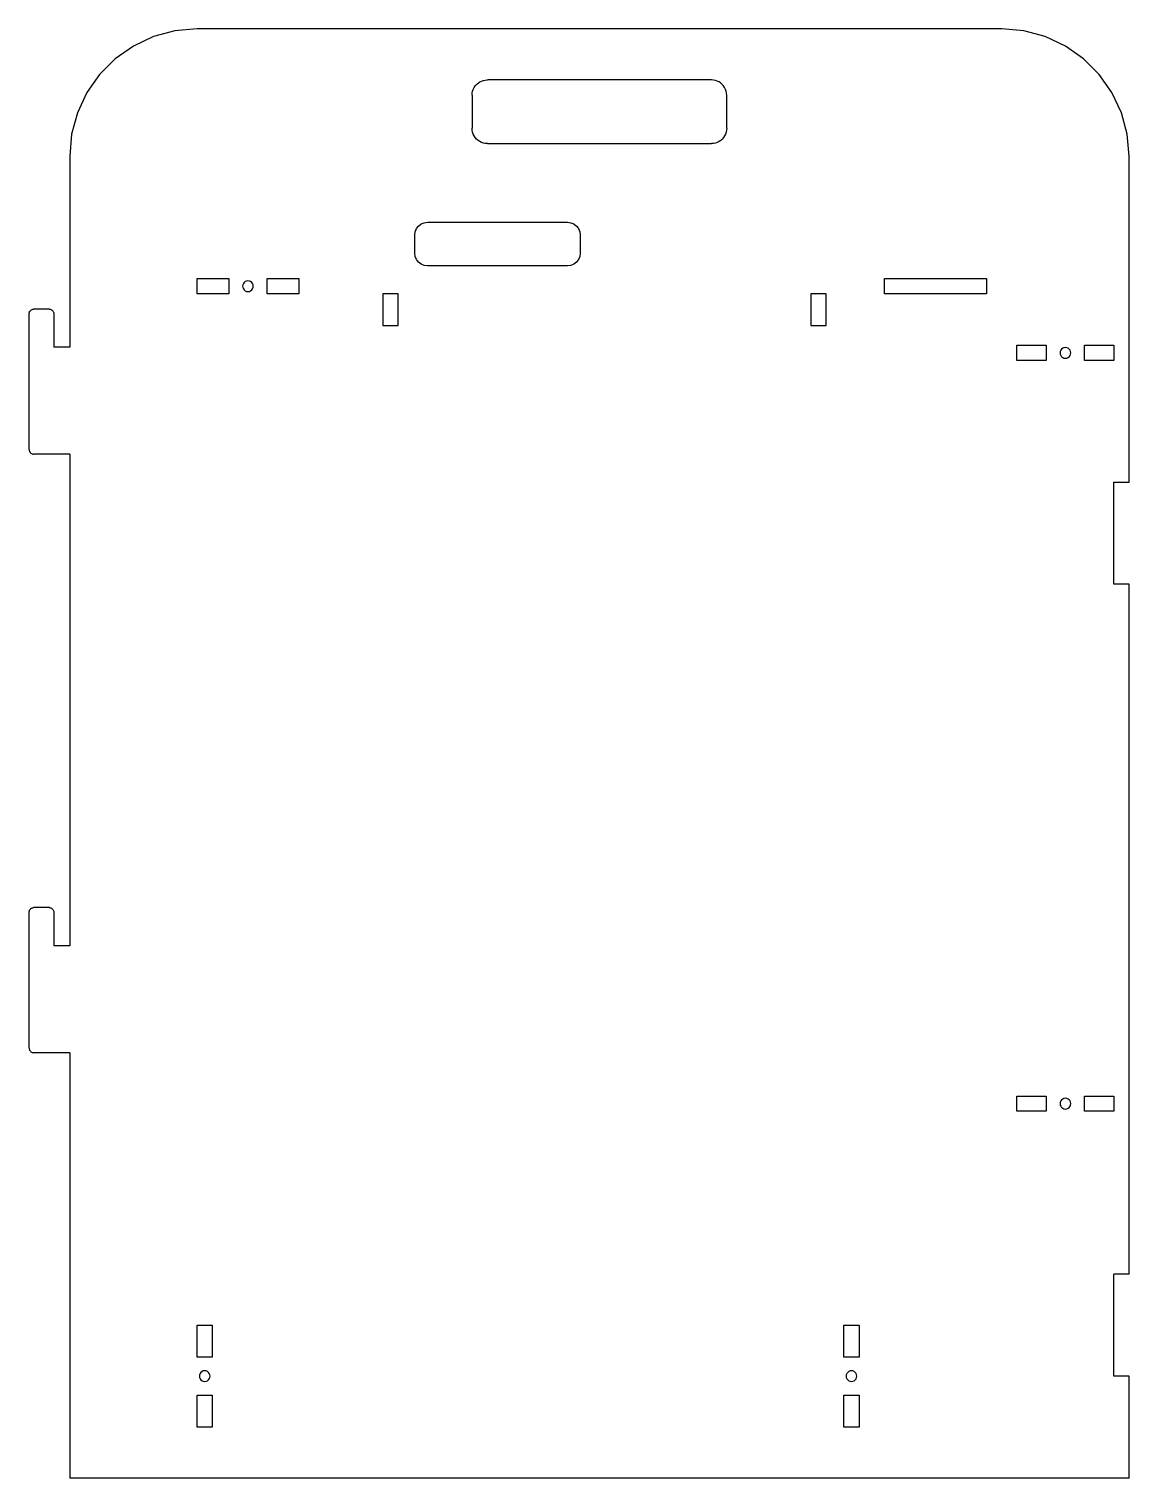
# Model space of a CAD drawing. Header units: metres. Extents: x 3240 to 3672, y -944 to -375.
import ezdxf

# ---------------------------------------------------------------- set-up
doc = ezdxf.new("R2010")
doc.units = ezdxf.units.M

msp = doc.modelspace()

# ---------------------------------------------------------------- linework, layer by layer
for p, q in [((3297.66, -375.38, 6), (3289.25, -377.64, 6)), ((3306.35, -374.62, 6), (3297.66, -375.38, 6)), ((3622.35, -374.62, 6), (3306.35, -374.62, 6)), ((3631.03, -375.38, 6), (3622.35, -374.62, 6)), ((3639.45, -377.64, 6), (3631.03, -375.38, 6)), ((3289.25, -377.64, 6), (3281.35, -381.32, 6)), ((3647.35, -381.32, 6), (3639.45, -377.64, 6)), ((3274.21, -386.32, 6), (3268.04, -392.48, 6)), ((3281.35, -381.32, 6), (3274.21, -386.32, 6)), ((3654.49, -386.32, 6), (3647.35, -381.32, 6)), ((3660.65, -392.48, 6), (3654.49, -386.32, 6)), ((3268.04, -392.48, 6), (3263.05, -399.62, 6)), ((3665.65, -399.62, 6), (3660.65, -392.48, 6)), ((3414.8, -398.33, 6), (3415.15, -397.62, 6)), ((3415.15, -397.62, 6), (3415.59, -396.97, 6)), ((3415.59, -396.97, 6), (3416.1, -396.38, 6)), ((3416.1, -396.38, 6), (3416.69, -395.86, 6)), ((3416.69, -395.86, 6), (3417.35, -395.43, 6)), ((3417.35, -395.43, 6), (3418.05, -395.08, 6)), ((3418.05, -395.08, 6), (3418.79, -394.83, 6)), ((3418.79, -394.83, 6), (3419.56, -394.67, 6)), ((3419.56, -394.67, 6), (3420.35, -394.62, 6)), ((3508.35, -394.62, 6), (3420.35, -394.62, 6)), ((3509.13, -394.67, 6), (3508.35, -394.62, 6)), ((3509.9, -394.83, 6), (3509.13, -394.67, 6)), ((3510.64, -395.08, 6), (3509.9, -394.83, 6)), ((3511.35, -395.43, 6), (3510.64, -395.08, 6)), ((3512, -395.86, 6), (3511.35, -395.43, 6)), ((3512.59, -396.38, 6), (3512, -395.86, 6)), ((3513.11, -396.97, 6), (3512.59, -396.38, 6)), ((3513.54, -397.62, 6), (3513.11, -396.97, 6)), ((3513.89, -398.33, 6), (3513.54, -397.62, 6)), ((3263.05, -399.62, 6), (3259.36, -407.52, 6)), ((3414.35, -400.62, 6), (3414.4, -399.84, 6)), ((3414.35, -400.62, 6), (3414.35, -413.62, 6)), ((3414.4, -399.84, 6), (3414.55, -399.07, 6)), ((3414.55, -399.07, 6), (3414.8, -398.33, 6)), ((3514.14, -399.07, 6), (3513.89, -398.33, 6)), ((3514.3, -399.84, 6), (3514.14, -399.07, 6)), ((3514.35, -400.62, 6), (3514.3, -399.84, 6)), ((3514.35, -413.62, 6), (3514.35, -400.62, 6)), ((3669.33, -407.52, 6), (3665.65, -399.62, 6)), ((3259.36, -407.52, 6), (3257.11, -415.94, 6)), ((3671.59, -415.94, 6), (3669.33, -407.52, 6)), ((3414.4, -414.41, 6), (3414.35, -413.62, 6)), ((3414.55, -415.18, 6), (3414.4, -414.41, 6)), ((3414.8, -415.92, 6), (3414.55, -415.18, 6)), ((3514.14, -415.18, 6), (3513.89, -415.92, 6)), ((3514.3, -414.41, 6), (3514.14, -415.18, 6)), ((3514.35, -413.62, 6), (3514.3, -414.41, 6)), ((3257.11, -415.94, 6), (3256.35, -424.62, 6)), ((3415.15, -416.62, 6), (3414.8, -415.92, 6)), ((3415.59, -417.28, 6), (3415.15, -416.62, 6)), ((3416.1, -417.87, 6), (3415.59, -417.28, 6)), ((3416.69, -418.38, 6), (3416.1, -417.87, 6)), ((3417.35, -418.82, 6), (3416.69, -418.38, 6)), ((3418.05, -419.17, 6), (3417.35, -418.82, 6)), ((3418.79, -419.42, 6), (3418.05, -419.17, 6)), ((3419.56, -419.57, 6), (3418.79, -419.42, 6)), ((3420.35, -419.62, 6), (3419.56, -419.57, 6)), ((3420.35, -419.62, 6), (3508.35, -419.62, 6)), ((3509.13, -419.57, 6), (3508.35, -419.62, 6)), ((3509.9, -419.42, 6), (3509.13, -419.57, 6)), ((3510.64, -419.17, 6), (3509.9, -419.42, 6)), ((3511.35, -418.82, 6), (3510.64, -419.17, 6)), ((3512, -418.38, 6), (3511.35, -418.82, 6)), ((3512.59, -417.87, 6), (3512, -418.38, 6)), ((3513.11, -417.28, 6), (3512.59, -417.87, 6)), ((3513.54, -416.62, 6), (3513.11, -417.28, 6)), ((3513.89, -415.92, 6), (3513.54, -416.62, 6)), ((3672.35, -424.62, 6), (3671.59, -415.94, 6)), ((3256.35, -424.62, 6), (3256.35, -499.62, 6)), ((3672.35, -552.62, 6), (3672.35, -424.62, 6)), ((3391.82, -455.52, 6), (3391.99, -454.23, 6)), ((3391.99, -454.23, 6), (3392.49, -453.02, 6)), ((3392.49, -453.02, 6), (3393.29, -451.99, 6)), ((3393.29, -451.99, 6), (3394.32, -451.19, 6)), ((3394.32, -451.19, 6), (3395.53, -450.69, 6)), ((3395.53, -450.69, 6), (3396.82, -450.52, 6)), ((3396.82, -450.52, 6), (3451.82, -450.52, 6)), ((3451.82, -450.52, 6), (3453.12, -450.69, 6)), ((3453.12, -450.69, 6), (3454.32, -451.19, 6)), ((3454.32, -451.19, 6), (3455.36, -451.99, 6)), ((3455.36, -451.99, 6), (3456.15, -453.02, 6)), ((3456.15, -453.02, 6), (3456.65, -454.23, 6)), ((3456.65, -454.23, 6), (3456.82, -455.52, 6)), ((3391.82, -462.62, 6), (3391.82, -455.52, 6)), ((3456.82, -455.52, 6), (3456.82, -462.62, 6)), ((3391.99, -463.92, 6), (3391.82, -462.62, 6)), ((3392.49, -465.12, 6), (3391.99, -463.92, 6)), ((3393.29, -466.16, 6), (3392.49, -465.12, 6)), ((3394.32, -466.95, 6), (3393.29, -466.16, 6)), ((3455.36, -466.16, 6), (3454.32, -466.95, 6)), ((3456.15, -465.12, 6), (3455.36, -466.16, 6)), ((3456.65, -463.92, 6), (3456.15, -465.12, 6)), ((3456.82, -462.62, 6), (3456.65, -463.92, 6)), ((3395.53, -467.45, 6), (3394.32, -466.95, 6)), ((3396.82, -467.62, 6), (3395.53, -467.45, 6)), ((3451.82, -467.62, 6), (3396.82, -467.62, 6)), ((3453.12, -467.45, 6), (3451.82, -467.62, 6)), ((3454.32, -466.95, 6), (3453.12, -467.45, 6)), ((3306.35, -478.62, 6), (3306.35, -472.62, 6)), ((3306.35, -472.62, 6), (3318.85, -472.62, 6)), ((3318.85, -472.62, 6), (3318.85, -478.62, 6)), ((3324.32, -475.08, 6), (3324.25, -475.62, 6)), ((3324.25, -475.62, 6), (3324.32, -476.17, 6)), ((3324.53, -474.57, 6), (3324.32, -475.08, 6)), ((3324.32, -476.17, 6), (3324.53, -476.67, 6)), ((3324.86, -474.14, 6), (3324.53, -474.57, 6)), ((3324.53, -476.67, 6), (3324.86, -477.11, 6)), ((3325.3, -473.8, 6), (3324.86, -474.14, 6)), ((3324.86, -477.11, 6), (3325.3, -477.44, 6)), ((3325.8, -473.6, 6), (3325.3, -473.8, 6)), ((3325.3, -477.44, 6), (3325.8, -477.65, 6)), ((3326.35, -473.52, 6), (3325.8, -473.6, 6)), ((3325.8, -477.65, 6), (3326.35, -477.72, 6)), ((3326.89, -473.6, 6), (3326.35, -473.52, 6)), ((3326.35, -477.72, 6), (3326.89, -477.65, 6)), ((3327.4, -473.8, 6), (3326.89, -473.6, 6)), ((3326.89, -477.65, 6), (3327.4, -477.44, 6)), ((3327.83, -474.14, 6), (3327.4, -473.8, 6)), ((3327.4, -477.44, 6), (3327.83, -477.11, 6)), ((3328.17, -474.57, 6), (3327.83, -474.14, 6)), ((3327.83, -477.11, 6), (3328.17, -476.67, 6)), ((3328.38, -475.08, 6), (3328.17, -474.57, 6)), ((3328.17, -476.67, 6), (3328.38, -476.17, 6)), ((3328.45, -475.62, 6), (3328.38, -475.08, 6)), ((3328.38, -476.17, 6), (3328.45, -475.62, 6)), ((3333.85, -472.62, 6), (3346.35, -472.62, 6)), ((3333.85, -478.62, 6), (3333.85, -472.62, 6)), ((3346.35, -472.62, 6), (3346.35, -478.62, 6)), ((3576.35, -472.62, 6), (3616.35, -472.62, 6)), ((3576.35, -478.62, 6), (3576.35, -472.62, 6)), ((3616.35, -472.62, 6), (3616.35, -478.62, 6)), ((3318.85, -478.62, 6), (3306.35, -478.62, 6)), ((3346.35, -478.62, 6), (3333.85, -478.62, 6)), ((3379.35, -478.62, 6), (3379.35, -491.12, 6)), ((3385.35, -478.62, 6), (3379.35, -478.62, 6)), ((3385.35, -491.12, 6), (3385.35, -478.62, 6)), ((3547.35, -478.62, 6), (3547.35, -491.12, 6)), ((3553.35, -478.62, 6), (3547.35, -478.62, 6)), ((3553.35, -491.12, 6), (3553.35, -478.62, 6)), ((3616.35, -478.62, 6), (3576.35, -478.62, 6)), ((3240.36, -486.36, 6), (3240.35, -486.62, 6)), ((3240.35, -486.62, 6), (3240.35, -539.62, 6)), ((3240.36, -486.36, 6), (3240.42, -486.11, 6)), ((3240.42, -486.11, 6), (3240.5, -485.86, 6)), ((3240.5, -485.86, 6), (3240.61, -485.62, 6)), ((3240.61, -485.62, 6), (3240.76, -485.41, 6)), ((3240.76, -485.41, 6), (3240.93, -485.21, 6)), ((3240.93, -485.21, 6), (3241.13, -485.04, 6)), ((3241.13, -485.04, 6), (3241.35, -484.89, 6)), ((3241.35, -484.89, 6), (3241.58, -484.78, 6)), ((3241.58, -484.78, 6), (3241.83, -484.69, 6)), ((3241.83, -484.69, 6), (3242.09, -484.64, 6)), ((3242.35, -484.62, 6), (3242.09, -484.64, 6)), ((3248.15, -484.62, 6), (3242.35, -484.62, 6)), ((3248.41, -484.64, 6), (3248.15, -484.62, 6)), ((3248.41, -484.64, 6), (3248.66, -484.69, 6)), ((3248.66, -484.69, 6), (3248.91, -484.78, 6)), ((3248.91, -484.78, 6), (3249.15, -484.89, 6)), ((3249.15, -484.89, 6), (3249.36, -485.04, 6)), ((3249.36, -485.04, 6), (3249.56, -485.21, 6)), ((3249.56, -485.21, 6), (3249.73, -485.41, 6)), ((3249.73, -485.41, 6), (3249.88, -485.62, 6)), ((3249.88, -485.62, 6), (3249.99, -485.86, 6)), ((3249.99, -485.86, 6), (3250.08, -486.11, 6)), ((3250.08, -486.11, 6), (3250.13, -486.36, 6)), ((3250.13, -486.36, 6), (3250.15, -486.62, 6)), ((3250.15, -486.62, 6), (3250.15, -499.62, 6)), ((3379.35, -491.12, 6), (3385.35, -491.12, 6)), ((3547.35, -491.12, 6), (3553.35, -491.12, 6)), ((3256.35, -499.62, 6), (3250.15, -499.62, 6)), ((3628.35, -504.82, 6), (3628.35, -498.82, 6)), ((3628.35, -498.82, 6), (3639.85, -498.82, 6)), ((3639.85, -498.82, 6), (3639.85, -504.82, 6)), ((3645.86, -500.34, 6), (3645.53, -500.77, 6)), ((3646.3, -500, 6), (3645.86, -500.34, 6)), ((3646.8, -499.8, 6), (3646.3, -500, 6)), ((3647.35, -499.72, 6), (3646.8, -499.8, 6)), ((3647.89, -499.8, 6), (3647.35, -499.72, 6)), ((3648.4, -500, 6), (3647.89, -499.8, 6)), ((3648.83, -500.34, 6), (3648.4, -500, 6)), ((3649.17, -500.77, 6), (3648.83, -500.34, 6)), ((3654.85, -498.82, 6), (3666.35, -498.82, 6)), ((3654.85, -504.82, 6), (3654.85, -498.82, 6)), ((3666.35, -498.82, 6), (3666.35, -504.82, 6)), ((3639.85, -504.82, 6), (3628.35, -504.82, 6)), ((3645.32, -501.28, 6), (3645.25, -501.82, 6)), ((3645.25, -501.82, 6), (3645.32, -502.37, 6)), ((3645.53, -500.77, 6), (3645.32, -501.28, 6)), ((3645.32, -502.37, 6), (3645.53, -502.87, 6)), ((3645.53, -502.87, 6), (3645.86, -503.31, 6)), ((3645.86, -503.31, 6), (3646.3, -503.64, 6)), ((3646.3, -503.64, 6), (3646.8, -503.85, 6)), ((3646.8, -503.85, 6), (3647.35, -503.92, 6)), ((3647.35, -503.92, 6), (3647.89, -503.85, 6)), ((3647.89, -503.85, 6), (3648.4, -503.64, 6)), ((3648.4, -503.64, 6), (3648.83, -503.31, 6)), ((3648.83, -503.31, 6), (3649.17, -502.87, 6)), ((3649.38, -501.28, 6), (3649.17, -500.77, 6)), ((3649.17, -502.87, 6), (3649.38, -502.37, 6)), ((3649.45, -501.82, 6), (3649.38, -501.28, 6)), ((3649.38, -502.37, 6), (3649.45, -501.82, 6)), ((3666.35, -504.82, 6), (3654.85, -504.82, 6)), ((3240.35, -539.62, 6), (3240.36, -539.88, 6)), ((3240.36, -539.88, 6), (3240.42, -540.14, 6)), ((3240.42, -540.14, 6), (3240.5, -540.39, 6)), ((3240.5, -540.39, 6), (3240.61, -540.62, 6)), ((3240.61, -540.62, 6), (3240.76, -540.84, 6)), ((3240.76, -540.84, 6), (3240.93, -541.04, 6)), ((3240.93, -541.04, 6), (3241.13, -541.21, 6)), ((3241.13, -541.21, 6), (3241.35, -541.36, 6)), ((3241.35, -541.36, 6), (3241.58, -541.47, 6)), ((3241.58, -541.47, 6), (3241.83, -541.56, 6)), ((3241.83, -541.56, 6), (3242.09, -541.61, 6)), ((3242.35, -541.62, 6), (3242.09, -541.61, 6)), ((3256.35, -541.62, 6), (3242.35, -541.62, 6)), ((3256.35, -541.62, 6), (3256.35, -734.62, 6)), ((3666.35, -552.62, 6), (3672.35, -552.62, 6)), ((3666.35, -592.62, 6), (3666.35, -552.62, 6)), ((3672.35, -592.62, 6), (3666.35, -592.62, 6)), ((3672.35, -863.62, 6), (3672.35, -592.62, 6)), ((3240.36, -721.36, 6), (3240.35, -721.62, 6)), ((3240.35, -721.62, 6), (3240.35, -774.62, 6)), ((3240.36, -721.36, 6), (3240.42, -721.11, 6)), ((3240.42, -721.11, 6), (3240.5, -720.86, 6)), ((3240.5, -720.86, 6), (3240.61, -720.62, 6)), ((3240.61, -720.62, 6), (3240.76, -720.41, 6)), ((3240.76, -720.41, 6), (3240.93, -720.21, 6)), ((3240.93, -720.21, 6), (3241.13, -720.04, 6)), ((3241.13, -720.04, 6), (3241.35, -719.89, 6)), ((3241.35, -719.89, 6), (3241.58, -719.78, 6)), ((3241.58, -719.78, 6), (3241.83, -719.69, 6)), ((3241.83, -719.69, 6), (3242.09, -719.64, 6)), ((3242.35, -719.62, 6), (3242.09, -719.64, 6)), ((3248.15, -719.62, 6), (3242.35, -719.62, 6)), ((3248.41, -719.64, 6), (3248.15, -719.62, 6)), ((3248.41, -719.64, 6), (3248.66, -719.69, 6)), ((3248.66, -719.69, 6), (3248.91, -719.78, 6)), ((3248.91, -719.78, 6), (3249.15, -719.89, 6)), ((3249.15, -719.89, 6), (3249.36, -720.04, 6)), ((3249.36, -720.04, 6), (3249.56, -720.21, 6)), ((3249.56, -720.21, 6), (3249.73, -720.41, 6)), ((3249.73, -720.41, 6), (3249.88, -720.62, 6)), ((3249.88, -720.62, 6), (3249.99, -720.86, 6)), ((3249.99, -720.86, 6), (3250.08, -721.11, 6)), ((3250.08, -721.11, 6), (3250.13, -721.36, 6)), ((3250.13, -721.36, 6), (3250.15, -721.62, 6)), ((3250.15, -721.62, 6), (3250.15, -734.62, 6)), ((3256.35, -734.62, 6), (3250.15, -734.62, 6)), ((3240.35, -774.62, 6), (3240.36, -774.88, 6)), ((3240.36, -774.88, 6), (3240.42, -775.14, 6)), ((3240.42, -775.14, 6), (3240.5, -775.39, 6)), ((3240.5, -775.39, 6), (3240.61, -775.62, 6)), ((3240.61, -775.62, 6), (3240.76, -775.84, 6)), ((3240.76, -775.84, 6), (3240.93, -776.04, 6)), ((3240.93, -776.04, 6), (3241.13, -776.21, 6)), ((3241.13, -776.21, 6), (3241.35, -776.36, 6)), ((3241.35, -776.36, 6), (3241.58, -776.47, 6)), ((3241.58, -776.47, 6), (3241.83, -776.56, 6)), ((3241.83, -776.56, 6), (3242.09, -776.61, 6)), ((3242.35, -776.62, 6), (3242.09, -776.61, 6)), ((3256.35, -776.62, 6), (3242.35, -776.62, 6)), ((3256.35, -776.62, 6), (3256.35, -943.62, 6)), ((3628.35, -799.62, 6), (3628.35, -793.62, 6)), ((3628.35, -793.62, 6), (3639.85, -793.62, 6)), ((3639.85, -793.62, 6), (3639.85, -799.62, 6)), ((3645.32, -796.08, 6), (3645.25, -796.62, 6)), ((3645.53, -795.57, 6), (3645.32, -796.08, 6)), ((3645.86, -795.14, 6), (3645.53, -795.57, 6)), ((3646.3, -794.8, 6), (3645.86, -795.14, 6)), ((3646.8, -794.6, 6), (3646.3, -794.8, 6)), ((3647.35, -794.52, 6), (3646.8, -794.6, 6)), ((3647.89, -794.6, 6), (3647.35, -794.52, 6)), ((3648.4, -794.8, 6), (3647.89, -794.6, 6)), ((3648.83, -795.14, 6), (3648.4, -794.8, 6)), ((3649.17, -795.57, 6), (3648.83, -795.14, 6)), ((3649.38, -796.08, 6), (3649.17, -795.57, 6)), ((3649.45, -796.62, 6), (3649.38, -796.08, 6)), ((3654.85, -793.62, 6), (3666.35, -793.62, 6)), ((3654.85, -799.62, 6), (3654.85, -793.62, 6)), ((3666.35, -793.62, 6), (3666.35, -799.62, 6)), ((3639.85, -799.62, 6), (3628.35, -799.62, 6)), ((3645.25, -796.62, 6), (3645.32, -797.17, 6)), ((3645.32, -797.17, 6), (3645.53, -797.67, 6)), ((3645.53, -797.67, 6), (3645.86, -798.11, 6)), ((3645.86, -798.11, 6), (3646.3, -798.44, 6)), ((3646.3, -798.44, 6), (3646.8, -798.65, 6)), ((3646.8, -798.65, 6), (3647.35, -798.72, 6)), ((3647.35, -798.72, 6), (3647.89, -798.65, 6)), ((3647.89, -798.65, 6), (3648.4, -798.44, 6)), ((3648.4, -798.44, 6), (3648.83, -798.11, 6)), ((3648.83, -798.11, 6), (3649.17, -797.67, 6)), ((3649.17, -797.67, 6), (3649.38, -797.17, 6)), ((3649.38, -797.17, 6), (3649.45, -796.62, 6)), ((3666.35, -799.62, 6), (3654.85, -799.62, 6)), ((3666.35, -903.62, 6), (3666.35, -863.62, 6)), ((3672.35, -863.62, 6), (3666.35, -863.62, 6)), ((3306.35, -896.12, 6), (3306.35, -883.62, 6)), ((3306.35, -883.62, 6), (3312.35, -883.62, 6)), ((3312.35, -883.62, 6), (3312.35, -896.12, 6)), ((3560.35, -883.62, 6), (3566.35, -883.62, 6)), ((3560.35, -896.12, 6), (3560.35, -883.62, 6)), ((3566.35, -883.62, 6), (3566.35, -896.12, 6)), ((3312.35, -896.12, 6), (3306.35, -896.12, 6)), ((3566.35, -896.12, 6), (3560.35, -896.12, 6)), ((3307.32, -903.08, 6), (3307.25, -903.62, 6)), ((3307.25, -903.62, 6), (3307.32, -904.17, 6)), ((3307.53, -902.57, 6), (3307.32, -903.08, 6)), ((3307.32, -904.17, 6), (3307.53, -904.67, 6)), ((3307.86, -902.14, 6), (3307.53, -902.57, 6)), ((3307.53, -904.67, 6), (3307.86, -905.11, 6)), ((3308.3, -901.8, 6), (3307.86, -902.14, 6)), ((3308.8, -901.59, 6), (3308.3, -901.8, 6)), ((3309.35, -901.52, 6), (3308.8, -901.59, 6)), ((3309.89, -901.59, 6), (3309.35, -901.52, 6)), ((3310.4, -901.8, 6), (3309.89, -901.59, 6)), ((3310.83, -902.14, 6), (3310.4, -901.8, 6)), ((3311.17, -902.57, 6), (3310.83, -902.14, 6)), ((3310.83, -905.11, 6), (3311.17, -904.67, 6)), ((3311.38, -903.08, 6), (3311.17, -902.57, 6)), ((3311.17, -904.67, 6), (3311.38, -904.17, 6)), ((3311.45, -903.62, 6), (3311.38, -903.08, 6)), ((3311.38, -904.17, 6), (3311.45, -903.62, 6)), ((3561.32, -903.08, 6), (3561.25, -903.62, 6)), ((3561.25, -903.62, 6), (3561.32, -904.17, 6)), ((3561.53, -902.57, 6), (3561.32, -903.08, 6)), ((3561.32, -904.17, 6), (3561.53, -904.67, 6)), ((3561.86, -902.14, 6), (3561.53, -902.57, 6)), ((3561.53, -904.67, 6), (3561.86, -905.11, 6)), ((3562.3, -901.8, 6), (3561.86, -902.14, 6)), ((3562.8, -901.59, 6), (3562.3, -901.8, 6)), ((3563.35, -901.52, 6), (3562.8, -901.59, 6)), ((3563.89, -901.59, 6), (3563.35, -901.52, 6)), ((3564.4, -901.8, 6), (3563.89, -901.59, 6)), ((3564.83, -902.14, 6), (3564.4, -901.8, 6)), ((3565.17, -902.57, 6), (3564.83, -902.14, 6)), ((3564.83, -905.11, 6), (3565.17, -904.67, 6)), ((3565.38, -903.08, 6), (3565.17, -902.57, 6)), ((3565.17, -904.67, 6), (3565.38, -904.17, 6)), ((3565.45, -903.62, 6), (3565.38, -903.08, 6)), ((3565.38, -904.17, 6), (3565.45, -903.62, 6)), ((3672.35, -903.62, 6), (3666.35, -903.62, 6)), ((3672.35, -943.62, 6), (3672.35, -903.62, 6)), ((3307.86, -905.11, 6), (3308.3, -905.44, 6)), ((3308.3, -905.44, 6), (3308.8, -905.65, 6)), ((3308.8, -905.65, 6), (3309.35, -905.72, 6)), ((3309.35, -905.72, 6), (3309.89, -905.65, 6)), ((3309.89, -905.65, 6), (3310.4, -905.44, 6)), ((3310.4, -905.44, 6), (3310.83, -905.11, 6)), ((3561.86, -905.11, 6), (3562.3, -905.44, 6)), ((3562.3, -905.44, 6), (3562.8, -905.65, 6)), ((3562.8, -905.65, 6), (3563.35, -905.72, 6)), ((3563.35, -905.72, 6), (3563.89, -905.65, 6)), ((3563.89, -905.65, 6), (3564.4, -905.44, 6)), ((3564.4, -905.44, 6), (3564.83, -905.11, 6)), ((3306.35, -923.62, 6), (3306.35, -911.12, 6)), ((3306.35, -911.12, 6), (3312.35, -911.12, 6)), ((3312.35, -911.12, 6), (3312.35, -923.62, 6)), ((3560.35, -923.62, 6), (3560.35, -911.12, 6)), ((3560.35, -911.12, 6), (3566.35, -911.12, 6)), ((3566.35, -911.12, 6), (3566.35, -923.62, 6)), ((3312.35, -923.62, 6), (3306.35, -923.62, 6)), ((3566.35, -923.62, 6), (3560.35, -923.62, 6)), ((3672.35, -943.62, 6), (3256.35, -943.62, 6))]:
    msp.add_line(p, q)

doc.saveas('drawing.dxf')
